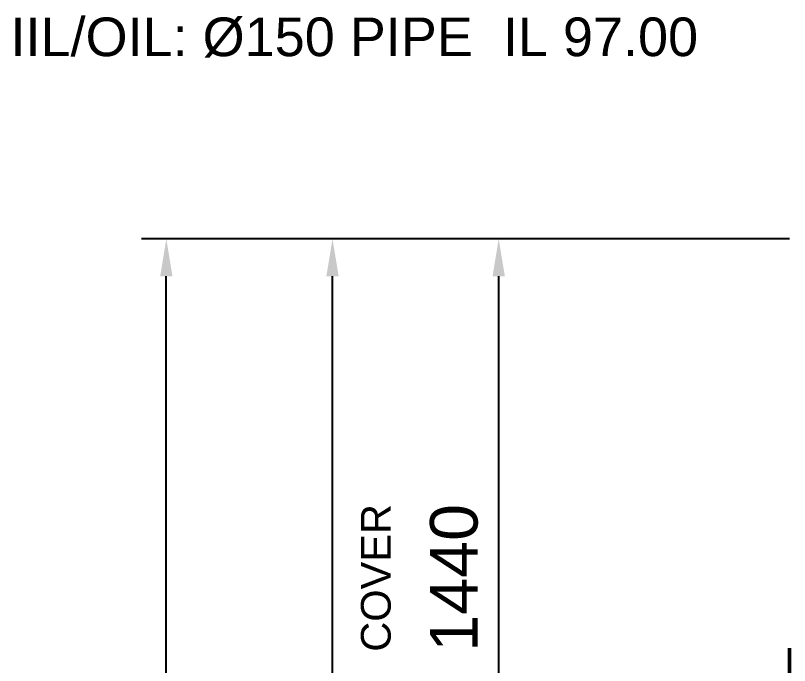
# Model space of a CAD drawing. Header units: millimetres. Extents: x -1812 to 15462, y -2698 to 3475.
# Drawn here: x -1802 to -159, y 2094 to 3475 of the extents above; entities that cross this region are included whole.
import ezdxf
from ezdxf.enums import TextEntityAlignment as Align

# ---------------------------------------------------------------- set-up
doc = ezdxf.new("R2010")
doc.units = ezdxf.units.MM
doc.linetypes.add('DASH_247_53', pattern=[299.861111, 246.944444, -52.916667])
for name, color, linetype in [('ANNOTATIONS', 7, 'Continuous'), ('DIMENSIONS', 7, 'Continuous'), ('GEOFAB', 5, 'Continuous')]:
    doc.layers.add(name, color=color, linetype=linetype)
doc.styles.add('ARIAL', font='arial.ttf')
doc.dimstyles.get("Standard").update_dxf_attribs({"dimtxt": 2.5, "dimasz": 2.5, "dimexe": 1.25, "dimexo": 0.625, "dimtad": 1, "dimcen": 2.5, "dimazin": 3, "dimtfac": 1, "dimtmove": 0, "dimatfit": 3})

msp = doc.modelspace()

# ---------------------------------------------------------------- linework, layer by layer
at = {"layer": 'GEOFAB', "color": 5, "linetype": 'DASH_247_53', "lineweight": 50}
msp.add_line((-158.7, -158.7), (-158.7, 2130.6), dxfattribs=at)

# ---------------------------------------------------------------- texts
at = {"layer": 'ANNOTATIONS', "style": 'ARIAL'}
msp.add_text('IIL/OIL: Ø150 PIPE  IL 97.00', height=82.091, dxfattribs=at).set_placement((-352.8, 3388.1), align=Align.RIGHT)
at = {"layer": 'DIMENSIONS', "style": 'ARIAL'}
msp.add_text('COVER', height=63.15, rotation=90, dxfattribs=at).set_placement((-1005.4, 2280), align=Align.CENTER)

# ---------------------------------------------------------------- dimensions: what is measured, and where the dimension line sits
at = {"layer": 'DIMENSIONS'}
for base, p1 in [((-1481.7, 0), (-158.7, 0)), ((-1128.9, 0), (-158.7, 0)), ((-776.1, 1560), (-158.7, 1560))]:
    msp.add_linear_dim(base=base, p1=p1, p2=(-158.7, 3000), angle=90, dimstyle='Standard', override={"dimtxt": 101.035556, "dimasz": 79.375, "dimexe": 52.916667, "dimexo": 0, "dimgap": 44.097222, "dimtad": 1, "dimtih": 0, "dimtoh": 0, "dimdec": 0, "dimtxsty": 'ARIAL', "dimclrd": 7, "dimclre": 7, "dimclrt": 7}, dxfattribs=at).render()

doc.saveas('drawing.dxf')
